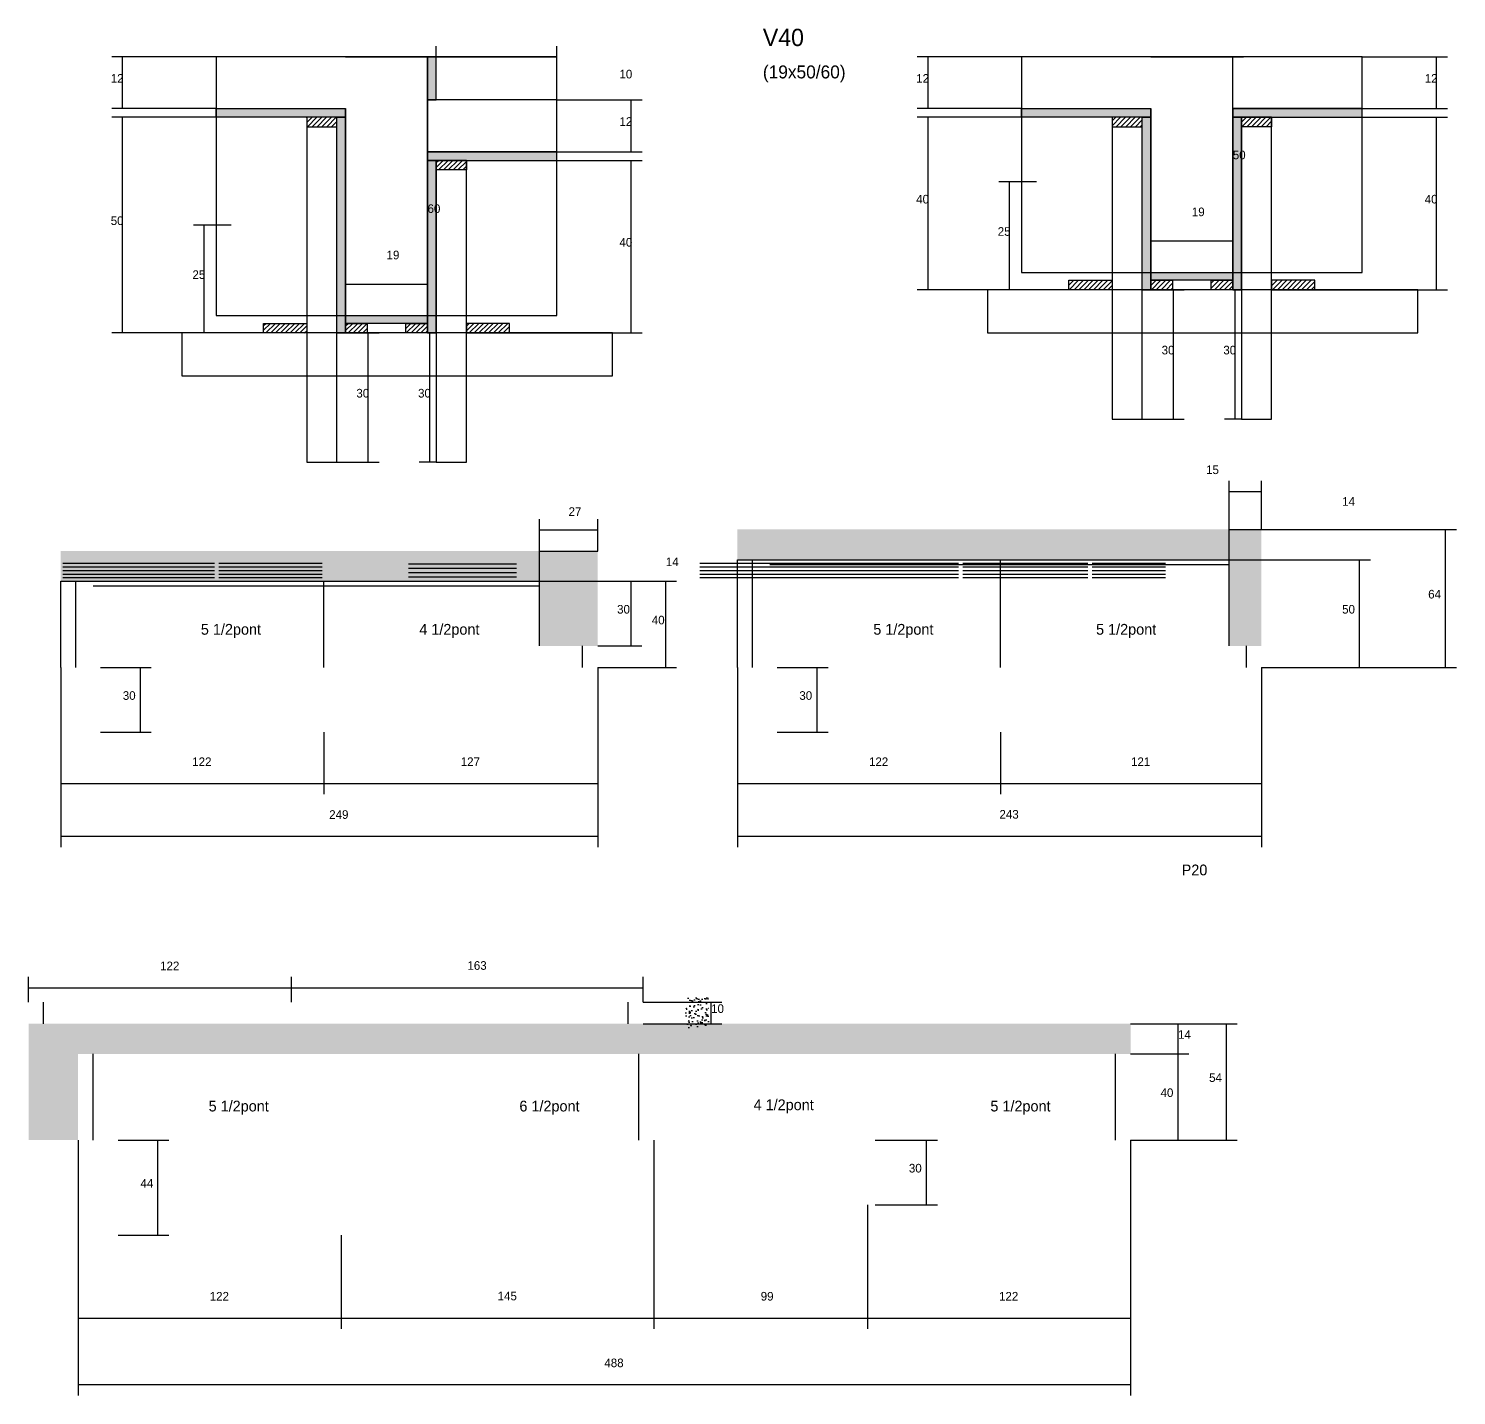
# Model space of a CAD drawing. Header units: metres. Extents: x -2848 to 22762, y -49062 to 1016.
# Drawn here: x 10860 to 11522, y -33621 to -32987 of the extents above; entities that cross this region are included whole.
import ezdxf

# ---------------------------------------------------------------- set-up
doc = ezdxf.new("R2010")
doc.units = ezdxf.units.M
for name, color, linetype in [('CONCRETO', 251, 'Continuous'), ('COTA', 4, 'Continuous'), ('Cota Seção (2x)', 4, 'Continuous'), ('Hachura', 253, 'Continuous'), ('Madeira', 126, 'Continuous'), ('NOMENCLATURA', 7, 'Continuous'), ('Painéis', 200, 'Continuous'), ('SARR_2.2x7', 40, 'Continuous'), ('Texto Seção', 7, 'Continuous')]:
    doc.layers.add(name, color=color, linetype=linetype)

msp = doc.modelspace()

# ---------------------------------------------------------------- hatches: boundary and pattern name
at = {"layer": 'COTA'}
h = msp.add_hatch(dxfattribs=at)
h.set_pattern_fill('AR-CONC', scale=0.03)
h.paths.add_polyline_path([(11431.2, -33219.2), (11188.2, -33219.2), (11188.2, -33233.2), (11416.2, -33233.2), (11416.2, -33273.2), (11431.2, -33273.2)])
h = msp.add_hatch(dxfattribs=at)
h.set_pattern_fill('AR-CONC', scale=0.03)
h.paths.add_polyline_path([(11096.4, -33243.2), (11096.4, -33273.2), (11123.4, -33273.2), (11123.4, -33229.2), (10874.4, -33229.2), (10874.4, -33243.2)])
h = msp.add_hatch(dxfattribs=at)
h.set_pattern_fill('AR-CONC', scale=0.03)
h.paths.add_polyline_path([(11174.8, -33450.3), (11174.8, -33436.4), (11174.8, -33436.4), (11164.3, -33436.4), (11164.3, -33436.4), (11164.3, -33450.3), (11164.3, -33450.3), (11174.8, -33450.3)])
h = msp.add_hatch(dxfattribs=at)
h.set_pattern_fill('AR-CONC', scale=0.03)
h.paths.add_polyline_path([(10882.5, -33462.4), (11370.5, -33462.4), (11370.5, -33448.4), (10859.5, -33448.4), (10859.5, -33502.4), (10882.5, -33502.4)])
at = {"layer": 'Hachura'}
h = msp.add_hatch(color=8, dxfattribs=at)
h.dxf.hatch_style = 1
h.paths.add_polyline_path([(11048.5, -33000), (11044.5, -33000), (11044.5, -33000), (11044.5, -33020), (11044.5, -33020), (11048.5, -33020), (11048.5, -33020), (11048.5, -33000)])
h = msp.add_hatch(color=8, dxfattribs=at)
h.dxf.hatch_style = 1
h.paths.add_polyline_path([(10946.5, -33028), (10946.5, -33024), (10946.5, -33024), (11006.5, -33024), (11006.5, -33024), (11006.5, -33028), (11006.5, -33028), (10946.5, -33028)])
h = msp.add_hatch(color=8, dxfattribs=at)
h.dxf.hatch_style = 1
h.paths.add_polyline_path([(11319.9, -33028), (11319.9, -33024), (11319.9, -33024), (11379.9, -33024), (11379.9, -33024), (11379.9, -33028), (11379.9, -33028), (11319.9, -33028)])
h = msp.add_hatch(color=8, dxfattribs=at)
h.dxf.hatch_style = 1
h.paths.add_polyline_path([(11477.9, -33028), (11477.9, -33024), (11477.9, -33024), (11417.9, -33024), (11417.9, -33024), (11417.9, -33028), (11417.9, -33028), (11477.9, -33028)])
h = msp.add_hatch(dxfattribs=at)
h.set_pattern_fill('ANSI31', scale=0.5)
h.paths.add_polyline_path([(10988.5, -33028), (10988.5, -33032.4), (10988.5, -33032.4), (11002.5, -33032.4), (11002.5, -33032.4), (11002.5, -33028), (11002.5, -33028), (10988.5, -33028)])
h = msp.add_hatch(color=8, dxfattribs=at)
h.dxf.hatch_style = 1
h.paths.add_polyline_path([(11002.5, -33028), (11006.5, -33028), (11006.5, -33028), (11006.5, -33128), (11006.5, -33128), (11002.5, -33128), (11002.5, -33128), (11002.5, -33028)])
h = msp.add_hatch(dxfattribs=at)
h.set_pattern_fill('ANSI31', scale=0.5)
h.paths.add_polyline_path([(11361.9, -33028), (11361.9, -33032.4), (11361.9, -33032.4), (11375.9, -33032.4), (11375.9, -33032.4), (11375.9, -33028), (11375.9, -33028), (11361.9, -33028)])
h = msp.add_hatch(color=8, dxfattribs=at)
h.dxf.hatch_style = 1
h.paths.add_polyline_path([(11375.9, -33028), (11379.9, -33028), (11379.9, -33028), (11379.9, -33108), (11379.9, -33108), (11375.9, -33108), (11375.9, -33108), (11375.9, -33028)])
h = msp.add_hatch(color=8, dxfattribs=at)
h.dxf.hatch_style = 1
h.paths.add_polyline_path([(11421.9, -33028), (11417.9, -33028), (11417.9, -33028), (11417.9, -33108), (11417.9, -33108), (11421.9, -33108), (11421.9, -33108), (11421.9, -33028)])
h = msp.add_hatch(dxfattribs=at)
h.set_pattern_fill('ANSI31', scale=0.5)
h.paths.add_polyline_path([(11435.9, -33028), (11435.9, -33032.4), (11435.9, -33032.4), (11421.9, -33032.4), (11421.9, -33032.4), (11421.9, -33028), (11421.9, -33028), (11435.9, -33028)])
h = msp.add_hatch(color=8, dxfattribs=at)
h.dxf.hatch_style = 1
h.paths.add_polyline_path([(11104.5, -33048), (11104.5, -33044), (11104.5, -33044), (11044.5, -33044), (11044.5, -33044), (11044.5, -33048), (11044.5, -33048), (11104.5, -33048)])
h = msp.add_hatch(color=8, dxfattribs=at)
h.dxf.hatch_style = 1
h.paths.add_polyline_path([(11048.5, -33048), (11044.5, -33048), (11044.5, -33048), (11044.5, -33128), (11044.5, -33128), (11048.5, -33128), (11048.5, -33128), (11048.5, -33048)])
h = msp.add_hatch(dxfattribs=at)
h.set_pattern_fill('ANSI31', scale=0.5)
h.paths.add_polyline_path([(11062.5, -33048), (11062.5, -33052.4), (11062.5, -33052.4), (11048.5, -33052.4), (11048.5, -33052.4), (11048.5, -33048), (11048.5, -33048), (11062.5, -33048)])
h = msp.add_hatch(dxfattribs=at)
h.set_pattern_fill('ANSI31', scale=0.5)
h.paths.add_polyline_path([(11341.9, -33108), (11341.9, -33103.6), (11341.9, -33103.6), (11361.9, -33103.6), (11361.9, -33103.6), (11361.9, -33108), (11361.9, -33108), (11341.9, -33108)])
h = msp.add_hatch(color=8, dxfattribs=at)
h.dxf.hatch_style = 1
h.paths.add_polyline_path([(11379.9, -33103.6), (11379.9, -33100), (11379.9, -33100), (11417.9, -33100), (11417.9, -33100), (11417.9, -33103.6), (11417.9, -33103.6), (11379.9, -33103.6)])
h = msp.add_hatch(dxfattribs=at)
h.set_pattern_fill('ANSI31', scale=0.5)
h.paths.add_polyline_path([(11379.9, -33108), (11379.9, -33103.6), (11379.9, -33103.6), (11389.9, -33103.6), (11389.9, -33103.6), (11389.9, -33108), (11389.9, -33108), (11379.9, -33108)])
h = msp.add_hatch(dxfattribs=at)
h.set_pattern_fill('ANSI31', scale=0.5)
h.paths.add_polyline_path([(11407.9, -33108), (11407.9, -33103.6), (11407.9, -33103.6), (11417.9, -33103.6), (11417.9, -33103.6), (11417.9, -33108), (11417.9, -33108), (11407.9, -33108)])
h = msp.add_hatch(dxfattribs=at)
h.set_pattern_fill('ANSI31', scale=0.5)
h.paths.add_polyline_path([(11455.9, -33108), (11455.9, -33103.6), (11455.9, -33103.6), (11435.9, -33103.6), (11435.9, -33103.6), (11435.9, -33108), (11435.9, -33108), (11455.9, -33108)])
h = msp.add_hatch(dxfattribs=at)
h.set_pattern_fill('ANSI31', scale=0.5)
h.paths.add_polyline_path([(10968.5, -33128), (10968.5, -33123.6), (10968.5, -33123.6), (10988.5, -33123.6), (10988.5, -33123.6), (10988.5, -33128), (10988.5, -33128), (10968.5, -33128)])
h = msp.add_hatch(color=8, dxfattribs=at)
h.dxf.hatch_style = 1
h.paths.add_polyline_path([(11006.5, -33123.6), (11006.5, -33120), (11006.5, -33120), (11044.5, -33120), (11044.5, -33120), (11044.5, -33123.6), (11044.5, -33123.6), (11006.5, -33123.6)])
h = msp.add_hatch(dxfattribs=at)
h.set_pattern_fill('ANSI31', scale=0.5)
h.paths.add_polyline_path([(11006.5, -33128), (11006.5, -33123.6), (11006.5, -33123.6), (11016.5, -33123.6), (11016.5, -33123.6), (11016.5, -33128), (11016.5, -33128), (11006.5, -33128)])
h = msp.add_hatch(dxfattribs=at)
h.set_pattern_fill('ANSI31', scale=0.5)
h.paths.add_polyline_path([(11034.5, -33128), (11034.5, -33123.6), (11034.5, -33123.6), (11044.5, -33123.6), (11044.5, -33123.6), (11044.5, -33128), (11044.5, -33128), (11034.5, -33128)])
h = msp.add_hatch(dxfattribs=at)
h.set_pattern_fill('ANSI31', scale=0.5)
h.paths.add_polyline_path([(11082.5, -33128), (11082.5, -33123.6), (11082.5, -33123.6), (11062.5, -33123.6), (11062.5, -33123.6), (11062.5, -33128), (11062.5, -33128), (11082.5, -33128)])

# ---------------------------------------------------------------- linework, layer by layer
at = {"layer": 'CONCRETO'}
for points in [[(11044.5, -33000), (10946.5, -33000), (10946.5, -33024), (11006.5, -33024), (11006.5, -33120), (11044.5, -33120), (11044.5, -33044), (11044.5, -33044), (11104.5, -33044)], [(11104.5, -33044), (11104.5, -33020), (11044.5, -33020)]]:
    msp.add_lwpolyline(points, dxfattribs=at)
for points in [[(10946.5, -33120), (11104.5, -33120), (11104.5, -33000), (10946.5, -33000)], [(11477.9, -33024), (11477.9, -33000), (11319.9, -33000), (11319.9, -33024), (11379.9, -33024), (11379.9, -33100), (11417.9, -33100), (11417.9, -33034), (11417.9, -33024)], [(11319.9, -33100), (11477.9, -33100), (11477.9, -33000), (11319.9, -33000)], [(11044.5, -33044), (11104.5, -33044), (11104.5, -33020), (11044.5, -33020)]]:
    msp.add_lwpolyline(points, close=True, dxfattribs=at)
at = {"layer": 'COTA'}
for p, q in [((11048.5, -33000), (11048.5, -32995)), ((11104.5, -33020), (11104.5, -32995)), ((10946.5, -33000), (10898.1, -33000)), ((10903.1, -33024), (10903.1, -33000)), ((11048.5, -33000), (11104.5, -33000)), ((11319.9, -33000), (11271.6, -33000)), ((11276.6, -33024), (11276.6, -33000)), ((11477.9, -33000), (11517.4, -33000)), ((11512.4, -33024), (11512.4, -33000)), ((10946.5, -33024), (10898.1, -33024)), ((11104.5, -33020), (11144, -33020)), ((11139, -33044), (11139, -33020)), ((11319.9, -33024), (11271.6, -33024)), ((11477.9, -33024), (11517.4, -33024)), ((10946.5, -33028), (10898.1, -33028)), ((10903.1, -33128), (10903.1, -33028)), ((11319.9, -33028), (11271.6, -33028)), ((11276.6, -33108), (11276.6, -33028)), ((11435.9, -33028), (11517.4, -33028)), ((11512.4, -33108), (11512.4, -33028)), ((11104.5, -33044), (11144, -33044)), ((11062.5, -33048), (11144, -33048)), ((11139, -33128), (11139, -33048)), ((11326.9, -33058), (11309.4, -33058)), ((11314.4, -33108), (11314.4, -33058)), ((10953.5, -33078), (10936, -33078)), ((10941, -33128), (10941, -33078)), ((11341.9, -33108), (11271.6, -33108)), ((11333.8, -33108), (11309.4, -33108)), ((11375.9, -33108), (11395.4, -33108)), ((11390.4, -33168), (11390.4, -33108)), ((11421.9, -33108), (11414, -33108)), ((11419, -33168), (11419, -33108)), ((11455.9, -33108), (11517.4, -33108)), ((10968.5, -33128), (10898.1, -33128)), ((10960.4, -33128), (10936, -33128)), ((11002.5, -33128), (11022, -33128)), ((11017, -33188), (11017, -33128)), ((11048.5, -33128), (11040.6, -33128)), ((11045.6, -33188), (11045.6, -33128)), ((11082.5, -33128), (11144, -33128)), ((11375.9, -33168), (11395.4, -33168)), ((11421.9, -33168), (11414, -33168)), ((11002.5, -33188), (11022, -33188)), ((11048.5, -33188), (11040.6, -33188)), ((11416.2, -33233.2), (11416.2, -33196.6)), ((11431.2, -33219.2), (11431.2, -33196.6)), ((11416.2, -33201.6), (11431.2, -33201.6)), ((11416.2, -33233.2), (11416.2, -33214.2)), ((11431.2, -33219.2), (11431.2, -33214.2)), ((11416.2, -33219.2), (11431.2, -33219.2)), ((11431.2, -33219.2), (11521.6, -33219.2)), ((11516.6, -33283.2), (11516.6, -33219.2)), ((11416.2, -33233.2), (11481.7, -33233.2)), ((11476.7, -33283.2), (11476.7, -33233.2)), ((10874.4, -33283.2), (10874.4, -33342)), ((10874.4, -33283.2), (10874.4, -33366.5)), ((10892.9, -33283.2), (10916.4, -33283.2)), ((10911.4, -33313.2), (10911.4, -33283.2)), ((11123.4, -33283.2), (11123.4, -33342)), ((11123.4, -33283.2), (11123.4, -33366.5)), ((11188.2, -33283.2), (11188.2, -33342)), ((11188.2, -33283.2), (11188.2, -33366.5)), ((11206.7, -33283.2), (11230.2, -33283.2)), ((11225.2, -33313.2), (11225.2, -33283.2)), ((11431.2, -33283.2), (11431.2, -33342)), ((11431.2, -33283.2), (11431.2, -33366.5)), ((11431.2, -33283.2), (11481.7, -33283.2)), ((11431.2, -33283.2), (11521.6, -33283.2)), ((10892.9, -33313.2), (10916.4, -33313.2)), ((10996.4, -33313.2), (10996.4, -33342)), ((10996.4, -33313.2), (10996.4, -33342)), ((11206.7, -33313.2), (11230.2, -33313.2)), ((11310.2, -33313.2), (11310.2, -33342)), ((11310.2, -33313.2), (11310.2, -33342)), ((10874.4, -33337), (10996.4, -33337)), ((10996.4, -33337), (11123.4, -33337)), ((11188.2, -33337), (11310.2, -33337)), ((11310.2, -33337), (11431.2, -33337)), ((10874.4, -33361.5), (11123.4, -33361.5)), ((11188.2, -33361.5), (11431.2, -33361.5)), ((10859.5, -33438.4), (10859.5, -33426.7)), ((10981.5, -33438.4), (10981.5, -33426.7)), ((10981.5, -33438.4), (10981.5, -33426.7)), ((11144.5, -33438.4), (11144.5, -33426.7)), ((10859.5, -33431.7), (10981.5, -33431.7)), ((10981.5, -33431.7), (11144.5, -33431.7)), ((11370.5, -33448.4), (11397.5, -33448.4)), ((11370.5, -33448.4), (11420, -33448.4)), ((11392.5, -33462.4), (11392.5, -33448.4)), ((11415, -33502.4), (11415, -33448.4)), ((11370.5, -33462.4), (11397.5, -33462.4)), ((11370.5, -33462.4), (11397.5, -33462.4)), ((11392.5, -33502.4), (11392.5, -33462.4)), ((10882.5, -33502.4), (10882.5, -33589.9)), ((10882.5, -33502.4), (10882.5, -33620.8)), ((10901, -33502.4), (10924.5, -33502.4)), ((10919.5, -33546.4), (10919.5, -33502.4)), ((11149.5, -33502.4), (11149.5, -33589.9)), ((11149.5, -33502.4), (11149.5, -33589.9)), ((11252, -33502.4), (11280.9, -33502.4)), ((11275.9, -33532.4), (11275.9, -33502.4)), ((11370.5, -33502.4), (11397.5, -33502.4)), ((11370.5, -33502.4), (11420, -33502.4)), ((11370.5, -33502.4), (11370.5, -33620.8)), ((11248.5, -33532.4), (11248.5, -33589.9)), ((11248.5, -33532.4), (11248.5, -33589.9)), ((11252, -33532.4), (11280.9, -33532.4)), ((10901, -33546.4), (10924.5, -33546.4)), ((11004.5, -33546.4), (11004.5, -33589.9)), ((11004.5, -33546.4), (11004.5, -33589.9)), ((11370.5, -33546.6), (11370.5, -33589.9)), ((10882.5, -33584.9), (11004.5, -33584.9)), ((11004.5, -33584.9), (11149.5, -33584.9)), ((11149.5, -33584.9), (11248.5, -33584.9)), ((11248.5, -33584.9), (11370.5, -33584.9)), ((10882.5, -33615.8), (11370.5, -33615.8))]:
    msp.add_line(p, q, dxfattribs=at)
at = {"layer": 'Cota Seção (2x)'}
for p, q in [((11006.5, -33000), (11049.5, -33000)), ((11044.5, -33120), (11044.5, -33000)), ((11379.9, -33000), (11422.9, -33000)), ((11417.9, -33100), (11417.9, -33000)), ((11379.9, -33100), (11379.9, -33080.4)), ((11417.9, -33100), (11417.9, -33080.4)), ((11379.9, -33085.4), (11417.9, -33085.4)), ((11006.5, -33120), (11006.5, -33100.4)), ((11044.5, -33120), (11044.5, -33100.4)), ((11379.9, -33100), (11422.9, -33100)), ((11006.5, -33105.4), (11044.5, -33105.4)), ((11006.5, -33120), (11049.5, -33120)), ((11096.4, -33243.2), (11096.4, -33214.4)), ((11123.4, -33229.2), (11123.4, -33214.4)), ((11096.4, -33219.4), (11123.4, -33219.4)), ((11096.4, -33243.2), (11096.4, -33224.2)), ((11096.4, -33229.2), (11123.4, -33229.2)), ((11123.4, -33229.2), (11123.4, -33224.2)), ((11096.4, -33243.2), (11160, -33243.2)), ((11096.4, -33243.2), (11143.9, -33243.2)), ((11138.9, -33273.2), (11138.9, -33243.2)), ((11155, -33283.2), (11155, -33243.2)), ((11123.4, -33273.2), (11143.9, -33273.2)), ((11123.4, -33283.2), (11160, -33283.2)), ((11144.5, -33438.4), (11181, -33438.4)), ((11176, -33448.4), (11176, -33438.4)), ((11144.5, -33448.4), (11181, -33448.4))]:
    msp.add_line(p, q, dxfattribs=at)
at = {"layer": 'Madeira'}
for points in [[(10988.5, -33028), (10988.5, -33032.4), (11002.5, -33032.4), (11002.5, -33028)], [(10988.5, -33188), (11002.5, -33188), (11002.5, -33028), (10988.5, -33028)], [(11361.9, -33028), (11361.9, -33032.4), (11375.9, -33032.4), (11375.9, -33028)], [(11361.9, -33168), (11375.9, -33168), (11375.9, -33028), (11361.9, -33028)], [(11435.9, -33028), (11435.9, -33032.4), (11421.9, -33032.4), (11421.9, -33028)], [(11435.9, -33028), (11421.9, -33028), (11421.9, -33168), (11435.9, -33168)], [(11062.5, -33048), (11062.5, -33052.4), (11048.5, -33052.4), (11048.5, -33048)], [(11062.5, -33048), (11048.5, -33048), (11048.5, -33188), (11062.5, -33188)], [(11341.9, -33108), (11341.9, -33103.6), (11361.9, -33103.6), (11361.9, -33108)], [(11379.9, -33108), (11379.9, -33103.6), (11389.9, -33103.6), (11389.9, -33108)], [(11407.9, -33108), (11407.9, -33103.6), (11417.9, -33103.6), (11417.9, -33108)], [(11455.9, -33108), (11455.9, -33103.6), (11435.9, -33103.6), (11435.9, -33108)], [(11304.1, -33128), (11503.7, -33128), (11503.7, -33108), (11304.1, -33108)], [(10968.5, -33128), (10968.5, -33123.6), (10988.5, -33123.6), (10988.5, -33128)], [(11006.5, -33128), (11006.5, -33123.6), (11016.5, -33123.6), (11016.5, -33128)], [(11034.5, -33128), (11034.5, -33123.6), (11044.5, -33123.6), (11044.5, -33128)], [(11082.5, -33128), (11082.5, -33123.6), (11062.5, -33123.6), (11062.5, -33128)], [(10930.6, -33148), (11130.2, -33148), (11130.2, -33128), (10930.6, -33128)]]:
    msp.add_lwpolyline(points, close=True, dxfattribs=at)
at = {"layer": 'Painéis'}
for p, q in [((11044.5, -33020), (11044.5, -33000)), ((10946.5, -33024), (11006.5, -33024)), ((10946.5, -33028), (10946.5, -33024)), ((11006.5, -33028), (11006.5, -33024)), ((11319.9, -33024), (11379.9, -33024)), ((11319.9, -33028), (11319.9, -33024)), ((11379.9, -33028), (11379.9, -33024)), ((11417.9, -33024), (11477.9, -33024)), ((11417.9, -33028), (11417.9, -33024)), ((11006.5, -33128), (11006.5, -33028)), ((11379.9, -33108), (11379.9, -33028)), ((11417.9, -33108), (11417.9, -33028)), ((11044.5, -33044), (11104.5, -33044)), ((11044.5, -33048), (11044.5, -33044)), ((11104.5, -33048), (11104.5, -33044)), ((11044.5, -33128), (11044.5, -33048)), ((11379.9, -33100), (11417.9, -33100)), ((11379.9, -33103.6), (11379.9, -33100)), ((11417.9, -33103.6), (11417.9, -33100)), ((11006.5, -33120), (11044.5, -33120)), ((11006.5, -33123.6), (11006.5, -33120)), ((11044.5, -33123.6), (11044.5, -33120)), ((11188.2, -33233.2), (11416.2, -33233.2)), ((11188.2, -33283.2), (11188.2, -33233.2)), ((11310.2, -33283.2), (11310.2, -33233.2)), ((11416.2, -33273.2), (11416.2, -33233.2)), ((10874.4, -33243.2), (11096.4, -33243.2)), ((10874.4, -33283.2), (10874.4, -33243.2)), ((10996.4, -33283.2), (10996.4, -33243.2)), ((11096.4, -33273.2), (11096.4, -33243.2))]:
    msp.add_line(p, q, dxfattribs=at)
for points in [[(11048.5, -33000), (11044.5, -33000), (11044.5, -33020), (11048.5, -33020)], [(10946.5, -33028), (10946.5, -33024), (11006.5, -33024), (11006.5, -33028)], [(11319.9, -33028), (11319.9, -33024), (11379.9, -33024), (11379.9, -33028)], [(11477.9, -33028), (11477.9, -33024), (11417.9, -33024), (11417.9, -33028)], [(11002.5, -33028), (11006.5, -33028), (11006.5, -33128), (11002.5, -33128)], [(11375.9, -33028), (11379.9, -33028), (11379.9, -33108), (11375.9, -33108)], [(11421.9, -33028), (11417.9, -33028), (11417.9, -33108), (11421.9, -33108)], [(11104.5, -33048), (11104.5, -33044), (11044.5, -33044), (11044.5, -33048)], [(11048.5, -33048), (11044.5, -33048), (11044.5, -33128), (11048.5, -33128)], [(11379.9, -33103.6), (11379.9, -33100), (11417.9, -33100), (11417.9, -33103.6)], [(11006.5, -33123.6), (11006.5, -33120), (11044.5, -33120), (11044.5, -33123.6)]]:
    msp.add_lwpolyline(points, close=True, dxfattribs=at)
at = {"layer": 'SARR_2.2x7'}
for p, q in [((10875.4, -33234.87), (10945.7, -33234.87)), ((10875.4, -33236.53), (10945.7, -33236.53)), ((10947.7, -33234.87), (10995.7, -33234.87)), ((10947.7, -33236.53), (10995.7, -33236.53)), ((11035.7, -33235.2), (11085.7, -33235.2)), ((11035.7, -33237.2), (11085.7, -33237.2)), ((11170.7, -33234.87), (11290.7, -33234.87)), ((11170.7, -33236.53), (11290.7, -33236.53)), ((11195.2, -33283.2), (11195.2, -33233.2)), ((11203.2, -33235.4), (11310.2, -33235.4)), ((11292.7, -33234.87), (11350.7, -33234.87)), ((11292.7, -33236.53), (11350.7, -33236.53)), ((11310.2, -33235.4), (11416.2, -33235.4)), ((11352.7, -33234.87), (11386.7, -33234.87)), ((11352.7, -33236.53), (11386.7, -33236.53)), ((10875.4, -33238.2), (10945.7, -33238.2)), ((10875.4, -33239.87), (10945.7, -33239.87)), ((10875.4, -33241.53), (10945.7, -33241.53)), ((10881.4, -33283.2), (10881.4, -33243.2)), ((10947.7, -33238.2), (10995.7, -33238.2)), ((10947.7, -33239.87), (10995.7, -33239.87)), ((10947.7, -33241.53), (10995.7, -33241.53)), ((11035.7, -33239.2), (11085.7, -33239.2)), ((11035.7, -33241.2), (11085.7, -33241.2)), ((11170.7, -33238.2), (11290.7, -33238.2)), ((11170.7, -33239.87), (11290.7, -33239.87)), ((11170.7, -33241.53), (11290.7, -33241.53)), ((11292.7, -33238.2), (11350.7, -33238.2)), ((11292.7, -33239.87), (11350.7, -33239.87)), ((11292.7, -33241.53), (11350.7, -33241.53)), ((11352.7, -33238.2), (11386.7, -33238.2)), ((11352.7, -33239.87), (11386.7, -33239.87)), ((11352.7, -33241.53), (11386.7, -33241.53)), ((10889.4, -33245.4), (10996.4, -33245.4)), ((10996.4, -33245.4), (11096.4, -33245.4)), ((11116.4, -33283.2), (11116.4, -33273.2)), ((11424.2, -33283.2), (11424.2, -33273.2)), ((10866.5, -33448.4), (10866.5, -33438.4)), ((11137.5, -33448.4), (11137.5, -33438.4)), ((10889.5, -33502.4), (10889.5, -33462.4)), ((11142.5, -33502.4), (11142.5, -33462.4)), ((11363.5, -33502.4), (11363.5, -33462.4))]:
    msp.add_line(p, q, dxfattribs=at)

# ---------------------------------------------------------------- texts
at = {"layer": 'COTA'}
for s, p in [('12', (10897.6, -33012)), ('10', (11133.5, -33010)), ('12', (11271.1, -33012)), ('12', (11506.9, -33012)), ('12', (11133.5, -33032)), ('40', (11271.1, -33068)), ('40', (11506.9, -33068)), ('50', (10897.6, -33078)), ('40', (11133.5, -33088)), ('25', (11308.9, -33083)), ('25', (10935.5, -33103)), ('30', (11384.9, -33138)), ('30', (11413.5, -33138)), ('30', (11011.5, -33158)), ('30', (11040.1, -33158)), ('15', (11405.5, -33193.5)), ('14', (11468.6, -33208.2)), ('64', (11508.5, -33251.2)), ('50', (11468.6, -33258.2)), ('30', (10903.2, -33298.2)), ('30', (11216.9, -33298.2)), ('122', (10935.4, -33328.9)), ('127', (11059.9, -33328.9)), ('122', (11249.2, -33328.9)), ('121', (11370.7, -33328.9)), ('249', (10998.9, -33353.4)), ('243', (11309.7, -33353.3)), ('122', (10920.5, -33423.6)), ('163', (11063, -33423.4)), ('14', (11392.5, -33455.4)), ('54', (11406.9, -33475.4)), ('40', (11384.4, -33482.4)), ('30', (11267.7, -33517.4)), ('44', (10911.4, -33524.4)), ('122', (10943.5, -33576.8)), ('145', (11077, -33576.7)), ('99', (11199, -33576.8)), ('122', (11309.5, -33576.8)), ('488', (11126.5, -33607.7))]:
    msp.add_text(s, height=4, dxfattribs=at).set_placement(p)
at = {"layer": 'Cota Seção (2x)'}
for s, p in [('50', (11417.9, -33047.5)), ('60', (11044.5, -33072.4)), ('19', (11398.9, -33073.9)), ('19', (11025.5, -33093.9)), ('27', (11109.9, -33212.9)), ('14', (11155, -33236.2)), ('30', (11132.4, -33258.2)), ('40', (11148.5, -33263.2)), ('10', (11176, -33443.4))]:
    msp.add_text(s, height=4, dxfattribs=at).set_placement(p)
at = {"layer": 'NOMENCLATURA'}
for s, p in [('5 1/2pont', (10939.4, -33268)), ('4 1/2pont', (11040.7, -33268)), ('5 1/2pont', (11251.2, -33268)), ('5 1/2pont', (11354.5, -33268)), ('P20', (11394.2, -33379.6)), ('5 1/2pont', (10943, -33489.1)), ('6 1/2pont', (11087.1, -33489.1)), ('4 1/2pont', (11195.7, -33488.5)), ('5 1/2pont', (11305.5, -33489.1))]:
    msp.add_text(s, height=5, dxfattribs=at).set_placement(p)
at = {"layer": 'Texto Seção'}
for s, height, p in [('V40', 8, (11200, -32995)), ('(19x50/60)', 6, (11200, -33010))]:
    msp.add_text(s, height=height, dxfattribs=at).set_placement(p)

doc.saveas('drawing.dxf')
